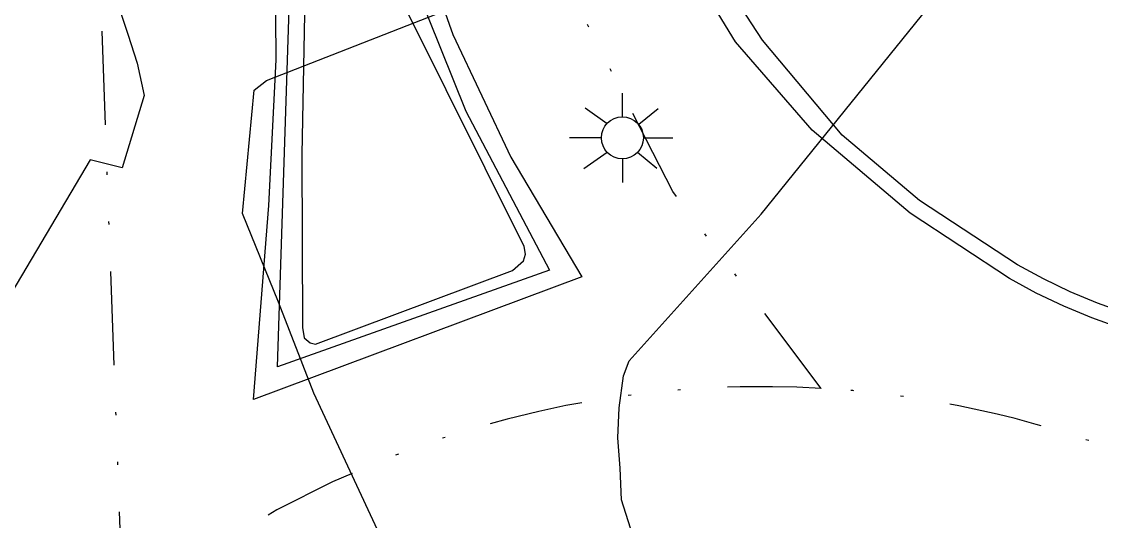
# Model space of a CAD drawing. Header units: metres. Extents: x 523256 to 524015, y 4669220 to 4669814.
# Drawn here: x 523630.26 to 523666.78, y 4669347.28 to 4669364.19 of the extents above; entities that cross this region are included whole.
import ezdxf

# ---------------------------------------------------------------- set-up
doc = ezdxf.new("R2010")
doc.units = ezdxf.units.M
doc.header["$MEASUREMENT"] = 0
doc.linetypes.add('MORSE_D', pattern=[31.75, 12.7, -6.35, 0, -6.35, 0, -6.35])
for name, color, linetype in [('032011 Curva cada 1 m', 40, 'Continuous'), ('072001 Borde aglomerado u hormigon', 7, 'Continuous'), ('072004 Bordillo Acera', 1, 'Continuous'), ('082008 Bionda', 7, 'BIONDA'), ('141002 Farola pie', 7, 'Continuous'), ('192008 Linea blanca', 9, 'Continuous'), ('202001 Eje Calle', 254, 'MORSE_D')]:
    doc.layers.add(name, color=color, linetype=linetype)
doc.linetypes.add('BIONDA', pattern='A,6,[137,GEOGRAMA.SHX,S=0.75,R=0,X=0,Y=-0.5],6', length=12)

# ---------------------------------------------------------------- blocks, each defined once
blk = doc.blocks.new('FAROLA')
at = {"color": 0}
for p, q in [((0, 0.71), (0, 1.51)), ((-1.26, 1.02), (-0.51, 0.49)), ((1.21, 0.98), (0.553, 0.446)), ((-0.71, 0), (-1.79, 0)), ((0.71, 0), (1.71, 0)), ((-1.3, -1.04), (-0.51, -0.48)), ((0, -0.71), (0, -1.51)), ((1.17, -1.04), (0.511, -0.493))]:
    blk.add_line(p, q, dxfattribs=at)
blk.add_circle((0, 0), 0.71, dxfattribs=at)

msp = doc.modelspace()

# ---------------------------------------------------------------- linework, layer by layer
at = {"layer": '032011 Curva cada 1 m'}
for points, elevation in [([(523642.08, 4669375.94), (523638.92, 4669374.99), (523632.6, 4669376.59), (523632.01, 4669376.07), (523632.36, 4669370.79), (523633.16, 4669366.67), (523633.53, 4669364.75), (523633.86, 4669363.77), (523634.17, 4669362.79), (523634.41, 4669361.69), (523633.67, 4669359.25), (523632.58, 4669359.51), (523627.6, 4669351.11), (523625.36, 4669355.29), (523621.71, 4669350.9), (523620.7, 4669341.14)], 171), ([(523650.86, 4669347.06), (523650.55, 4669348.01), (523650.51, 4669349.08), (523650.43, 4669350.11), (523650.47, 4669351.13), (523650.62, 4669352.21), (523650.81, 4669352.71), (523655.27, 4669357.68), (523663.74, 4669368.16), (523664.62, 4669368.7), (523665.57, 4669369.24), (523666.5, 4669369.79), (523667.32, 4669370.38)], 173), ([(523642.45, 4669346.68), (523640.15, 4669351.62), (523638.95, 4669354.7), (523637.74, 4669357.7), (523638.13, 4669361.87), (523638.55, 4669362.2), (523644.28, 4669364.44), (523649.61, 4669368.66), (523649.87, 4669368.75)], 172)]:
    msp.add_lwpolyline(points, dxfattribs=dict(at, elevation=elevation))
at = {"layer": '072001 Borde aglomerado u hormigon', "flags": 128}
msp.add_lwpolyline([(523667.59849, 4669354.33038), (523666.64849, 4669354.67038), (523665.72849, 4669355.05038), (523664.81849, 4669355.49038), (523663.93849, 4669355.96038), (523660.62849, 4669358.14038), (523658.01849, 4669360.35038), (523655.31849, 4669363.56038), (523653.68849, 4669366.08038), (523652.24849, 4669368.50038), (523650.86849, 4669372.17038), (523649.74849, 4669376.86038), (523648.88849, 4669381.21038), (523645.85849, 4669397.08038)], dxfattribs=at)
at = {"layer": '072004 Bordillo Acera', "flags": 128}
msp.add_lwpolyline([(523637.33849, 4669395.74038), (523640.91849, 4669376.64038), (523642.00849, 4669370.18038), (523643.17849, 4669366.42038), (523645.28849, 4669361.16038), (523648.11849, 4669355.78038), (523638.91849, 4669352.51038), (523639.36849, 4669366.36038), (523639.26849, 4669370.39038), (523639.14849, 4669373.68038), (523638.95849, 4669377.35038), (523638.57849, 4669381.46038), (523638.05849, 4669384.83038), (523636.89849, 4669391.95038)], dxfattribs=at)
at = {"layer": '082008 Bionda', "flags": 128}
msp.add_lwpolyline([(523640.53849, 4669375.66038), (523640.07849, 4669370.59038), (523639.83849, 4669365.04038), (523639.73849, 4669359.69038), (523639.75849, 4669353.84038), (523639.81849, 4669353.49038), (523640.01849, 4669353.32038), (523640.20849, 4669353.28038), (523646.86849, 4669355.77038), (523647.23849, 4669356.10038), (523647.30849, 4669356.32038), (523647.25849, 4669356.58038), (523643.29849, 4669364.53038), (523641.76849, 4669369.09038), (523640.53849, 4669375.66038), (523638.95849, 4669385.40038), (523636.49849, 4669398.88038), (523633.30849, 4669419.93038)], dxfattribs=at)
at = {"layer": '192008 Linea blanca', "flags": 128}
for points in [[(523637.34849, 4669397.94038), (523638.81849, 4669390.37038), (523641.30849, 4669377.02038), (523643.06849, 4669368.80038), (523644.84849, 4669363.75038), (523646.80849, 4669359.61038), (523649.20849, 4669355.56038), (523638.10849, 4669351.41038), (523638.62849, 4669357.97038), (523638.87849, 4669362.90038), (523638.82849, 4669368.80038), (523638.72849, 4669373.00038), (523638.35849, 4669377.88038), (523638.04849, 4669381.30038), (523637.30849, 4669386.33038), (523635.43849, 4669397.34038), (523633.05849, 4669411.63038), (523632.34849, 4669416.78038), (523631.60849, 4669424.97038), (523631.10849, 4669431.01038), (523630.76849, 4669436.31038), (523630.43849, 4669444.64038), (523630.27849, 4669452.60038), (523630.32849, 4669460.96038)], [(523667.42849, 4669353.82038), (523666.45849, 4669354.17038), (523665.50849, 4669354.56038), (523664.57849, 4669355.01038), (523663.66849, 4669355.50038), (523660.30849, 4669357.71038), (523656.99849, 4669360.52038), (523654.40849, 4669363.51038), (523652.02849, 4669367.41038), (523650.35849, 4669370.81038), (523649.08849, 4669374.73038), (523647.99849, 4669379.88038), (523647.75849, 4669380.99038), (523644.72849, 4669396.88038)]]:
    msp.add_lwpolyline(points, dxfattribs=at)
at = {"layer": '202001 Eje Calle', "ltscale": 0.25, "flags": 128}
for points in [[(523802.5328, 4669797.00038), (523802.34076, 4669796.06468), (523800.77151, 4669788.45128), (523798.10863, 4669778.37332), (523794.04926, 4669767.24081), (523787.65016, 4669753.31816), (523781.73306, 4669743.61699), (523775.81369, 4669734.94205), (523769.27328, 4669726.74868), (523759.59803, 4669715.78677), (523719.95608, 4669676.21488), (523703.29851, 4669658.33337), (523694.90329, 4669648.65114), (523685.06754, 4669636.31193), (523677.99575, 4669626.29685), (523669.69289, 4669613.67889), (523663.1007, 4669602.73467), (523656.89641, 4669590.839), (523651.4604, 4669579.04444), (523646.71438, 4669568.36589), (523641.2263, 4669553.46121), (523635.80854, 4669535.59351), (523631.70407, 4669519.2251), (523630.90325, 4669514.89867), (523629.45647, 4669506.37432), (523627.70211, 4669494.93632), (523626.44313, 4669483.18915), (523625.80012, 4669476.11603), (523625.30618, 4669468.00554), (523625.11884, 4669462.03034), (523625.04948, 4669455.32256), (523625.08908, 4669448.35287), (523625.27646, 4669442.40611), (523625.62893, 4669436.03229), (523626.36504, 4669429.52509), (523629.67884, 4669403.93294), (523631.5142, 4669391.03528), (523632.28006, 4669383.84644), (523632.67773, 4669376.24989), (523632.84032, 4669367.61242), (523633.68849, 4669344.18038)], [(523657.30849, 4669351.78038), (523652.2841, 4669358.44251), (523647.72101, 4669367.4003), (523645.68396, 4669374.24079), (523638.57098, 4669414.33065), (523637.30741, 4669423.92637), (523636.57244, 4669436.08731), (523636.0809, 4669452.45511), (523636.57091, 4669469.43144), (523637.95911, 4669483.67844), (523641.61279, 4669506.32307)], [(523657.30849, 4669351.78038), (523656.47849, 4669351.82038), (523655.65849, 4669351.84038), (523654.56849, 4669351.84038), (523653.34849, 4669351.79038), (523652.14849, 4669351.70038), (523650.91849, 4669351.56038), (523649.95849, 4669351.42038), (523648.66849, 4669351.20038), (523647.75849, 4669351.00038), (523646.68849, 4669350.74038), (523645.78849, 4669350.50038), (523645.00849, 4669350.26038), (523644.28849, 4669350.03038), (523642.82849, 4669349.49038), (523640.77849, 4669348.62038), (523638.89849, 4669347.67038), (523637.52849, 4669346.87038), (523636.28849, 4669346.09038), (523634.87849, 4669345.09038), (523633.68849, 4669344.18038)], [(523672.22849, 4669347.38038), (523671.23849, 4669347.92038), (523670.43849, 4669348.33038), (523669.54849, 4669348.75038), (523668.42849, 4669349.23038), (523667.42849, 4669349.63038), (523666.42849, 4669349.99038), (523665.50849, 4669350.29038), (523664.57849, 4669350.56038), (523663.85849, 4669350.76038), (523663.25849, 4669350.91038), (523661.95849, 4669351.19038), (523660.63849, 4669351.43038), (523659.49849, 4669351.59038), (523658.36849, 4669351.71038), (523657.30849, 4669351.78038)]]:
    msp.add_lwpolyline(points, dxfattribs=at)

# ---------------------------------------------------------------- block references
at = {"layer": '141002 Farola pie'}
msp.add_blockref('FAROLA', (523650.58, 4669360.26), dxfattribs=at)

doc.saveas('drawing.dxf')
